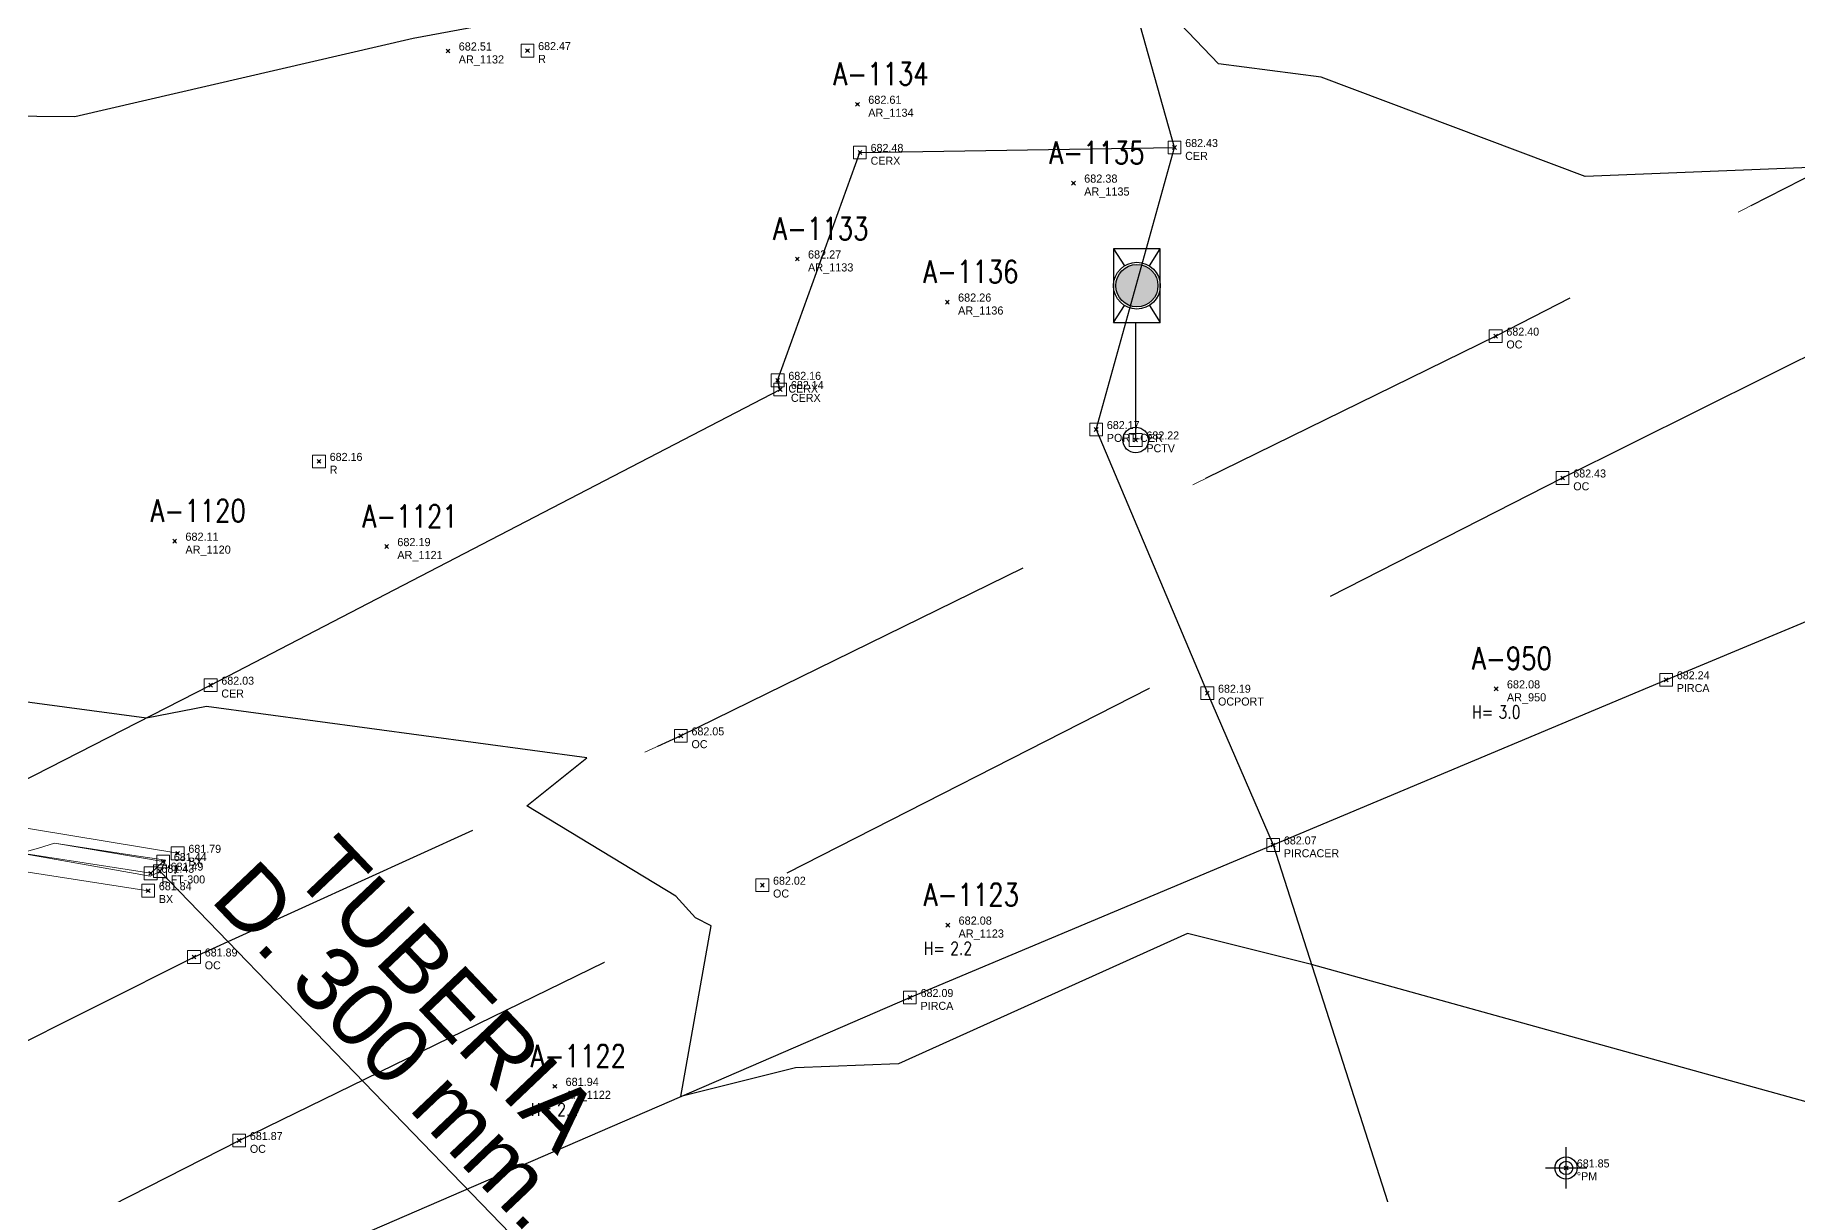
# Model space of a CAD drawing. Extents: x 350769 to 354978, y 6304672 to 6307963.
# Drawn here: x 352605.16 to 352632.69, y 6305976.1 to 6305994.21 of the extents above; entities that cross this region are included whole.
import ezdxf

# ---------------------------------------------------------------- set-up
doc = ezdxf.new("R2010")
doc.units = 0
doc.header["$PDMODE"] = 35
doc.header["$PDSIZE"] = 0.03
for name, pattern in [('CENTER', [50.8, 31.75, -6.35, 6.35, -6.35]), ('CONTINUOS', [0]), ('DASHDOT', [1, 0.5, -0.25, 0, -0.25]), ('HIDDEN', [9.525, 6.35, -3.175]), ('PHANTOM', [23.5, 11.75, -2.35, 2.35, -2.35, 2.35, -2.35])]:
    doc.linetypes.add(name, pattern=pattern)
doc.layers.get('Defpoints').update_dxf_attribs({"linetype": 'CONTINUOUS'})
for name, color, linetype in [('02_Geo ext_Acotamiento', 7, 'CONTINUOUS'), ('02_Geo ext_Eje', 4, 'CONTINUOUS'), ('02_Geo ext_Geometria', 2, 'CONTINUOUS'), ('03_Pav ext_Vereda HC', 42, 'CONTINUOUS'), ('03_S2_Pav ext_Borde vereda', 7, 'CONTINUOUS'), ('1-ACCESOS', 212, 'CONTINUOUS'), ('1-ARBOL H1', 7, 'CONTINUOUS'), ('1-ARBOL H2', 1, 'CONTINUOUS'), ('1-ARBOL H3', 241, 'CONTINUOUS'), ('1-ARBOL NOMBRE', 3, 'CONTINUOUS'), ('1-ARBOL PTO', 7, 'CONTINUOUS'), ('1-CAMINO DE TIERRA', 252, 'HIDDEN'), ('1-CANAL', 150, 'PHANTOM'), ('1-CERCO', 252, 'CERCO_LINE'), ('1-CERCO MALLA', 252, 'MALLA_LINE'), ('1-PIRCA', 252, 'CONTINUOUS'), ('1-TEXTOS', 7, 'CONTINUOUS'), ('1-TUBERIA', 3, 'CONTINUOUS'), ('3-CANAL FDO', 141, 'PHANTOM'), ('C-TINN', 5, 'CONTINUOUS'), ('C-TOPO-MAJR', 9, 'CONTINUOUS'), ('C-TOPO-MINR', 8, 'CONTINUOUS'), ('V-NODE-TEXT DIC 2012', 31, 'CONTINUOUS'), ('Z-PCTV', 253, 'CONTINUOUS'), ('Z-PM', 253, 'CONTINUOUS')]:
    doc.layers.add(name, color=color, linetype=linetype)
doc.layers.add('0_ASD_LINEA OFICIAL', color=253, linetype='DASHDOT', lineweight=20)
doc.layers.add('0_ASD_TOPOGRAFIA_ELEMENTOS', color=9, linetype='CONTINUOS', lineweight=5, true_color=0xbdbdbd)
doc.styles.add('A', font='arial.ttf', dxfattribs={"height": 2})
doc.styles.add('ROMANS', font='romans.shx', dxfattribs={"width": 0.65})
doc.linetypes.add('CERCO_LINE', pattern='A,0.5,-0.2,[" X ",STANDARD,S=0.1,R=0,X=-0.1,Y=-0.05],-0.25', length=0.95)
doc.linetypes.add('MALLA_LINE', pattern='A,0.5,-0.2,["MLL",STANDARD,S=0.1,R=0,X=-0.1,Y=-0.05],-0.25', length=0.95)
doc.dimstyles.new('Principal', dxfattribs={"dimscale": 0, "dimtxt": 2, "dimasz": 2, "dimexe": 1, "dimexo": 1, "dimtad": 1, "dimrnd": 0.05, "dimzin": 1, "dimtxsty": 'ROMANS', "dimcen": 2.5, "dimclrt": 2, "dimaunit": 2, "dimadec": 0, "dimazin": 0, "dimtfac": 1, "dimtmove": 0, "dimatfit": 3, "dimfxl": 1, "dimfxlon": 1, "dimarcsym": 0})

# ---------------------------------------------------------------- blocks, each defined once
blk = doc.blocks.new('PCTV')
at = {"layer": 'Z-PCTV', "true_color": 0xbdbdbd}
h = blk.add_hatch(color=9, dxfattribs=at)
edge = h.paths.add_edge_path()
edge.add_arc((0.045, 6.024), 0.825, 0, 360)
at = {"layer": 'Z-PCTV', "color": 9, "true_color": 0xbdbdbd}
for p, q in [((-0.867, 7.464), (-0.443, 6.794)), ((0.534, 6.794), (0.958, 7.464)), ((-0.867, 4.584), (-0.443, 5.253)), ((0.534, 5.253), (0.958, 4.584)), ((0, 2.055), (0, 4.584)), ((0, 0), (0, 3.88))]:
    blk.add_line(p, q, dxfattribs=at)
blk.add_lwpolyline([(0.958, 4.584), (0.958, 7.464), (-0.867, 7.464), (-0.867, 4.584)], close=True, dxfattribs=at)
for centre, radius in [((0.045, 6.024), 0.912), ((0.045, 6.024), 0.825), ((0, 0), 0.5)]:
    blk.add_circle(centre, radius, dxfattribs=at)
blk = doc.blocks.new('PM')
at = {"layer": 'Z-PM'}
for p, q in [((0, -1.61), (0, 1.61)), ((-1.61, 0), (1.61, 0))]:
    blk.add_line(p, q, dxfattribs=at)
for radius in [0.867, 0.521]:
    blk.add_circle((0, 0), radius, dxfattribs=at)
blk = doc.blocks.new('*D990')
at = {"layer": '02_Geo ext_Geometria', "color": 0, "lineweight": -2, "transparency": 16777216}
blk.add_line((352576.022, 6306008.91), (352574.44, 6306014.447), dxfattribs=at)
at = {"layer": '02_Geo ext_Geometria', "color": 0, "transparency": 16777216}
blk.add_solid([(352574.6, 6306014.493), (352574.28, 6306014.401), (352574.165, 6306015.409)], dxfattribs=at)
at = {"layer": 'Defpoints', "color": 0, "transparency": 16777216}
for p in [(352574.165, 6306015.409), (352689.665, 6305611.165)]:
    blk.add_point(p, dxfattribs=at)
at = {"layer": '02_Geo ext_Geometria', "color": 2, "transparency": 16777216, "insert": (352576.282, 6306011.306), "char_height": 1, "attachment_point": 5, "rotation": 285.9455, "style": 'ROMANS'}
blk.add_mtext('R420,40', dxfattribs=at)
blk = doc.blocks.new('*D1163')
at = {"layer": '02_Geo ext_Acotamiento', "color": 0, "lineweight": -2, "transparency": 16777216}
blk.add_line((352570.503, 6306007.292), (352568.844, 6306012.806), dxfattribs=at)
at = {"layer": '02_Geo ext_Acotamiento', "color": 0, "transparency": 16777216}
blk.add_solid([(352569.004, 6306012.854), (352568.685, 6306012.758), (352568.556, 6306013.764)], dxfattribs=at)
at = {"layer": 'Defpoints', "color": 0, "transparency": 16777216}
for p in [(352568.556, 6306013.764), (352689.665, 6305611.165)]:
    blk.add_point(p, dxfattribs=at)
at = {"layer": '02_Geo ext_Acotamiento', "color": 2, "transparency": 16777216, "insert": (352570.729, 6306009.69), "char_height": 1, "attachment_point": 5, "rotation": 286.7422, "style": 'ROMANS'}
blk.add_mtext('R420,40', dxfattribs=at)
blk = doc.blocks.new('A$C27410629')
at = {"layer": '0_ASD_LINEA OFICIAL', "ltscale": 8}
blk.add_lwpolyline([(329.815, 1226.935, 0.5, 0.5, 0.007917), (341.924, 1231.195, 0.5, 0.5, -0.040344), (405.095, 1249.329, 0.5, 0.5, 0), (406.066, 1249.524, 0.5, 0.5, 0), (504.387, 1263.407, 0, 0, 0)], format="xyseb", dxfattribs=at)
at = {"layer": '0_ASD_LINEA OFICIAL', "ltscale": 8, "const_width": 0.5}
blk.add_lwpolyline([(329.815, 1226.935), (341.22, 1148.869), (238.195, 1105.634), (291.49, 983.299), (321.978, 995.446), (326.454, 996.533), (296.029, 1064.505), (308.046, 1069.695), (363.611, 1093.689), (361.431, 1107.626), (353.439, 1158.713), (341.91, 1227.807, -0.046618), (405.464, 1246.359), (405.095, 1249.329)], format="xyb", dxfattribs=at)
blk = doc.blocks.new('*D1284')
at = {"layer": '02_Geo ext_Acotamiento', "color": 0, "lineweight": -2, "transparency": 16777216}
blk.add_line((352572.304, 6306010.521), (352570.703, 6306016.052), dxfattribs=at)
at = {"layer": '02_Geo ext_Acotamiento', "color": 0, "transparency": 16777216}
blk.add_solid([(352570.863, 6306016.098), (352570.543, 6306016.005), (352570.425, 6306017.012)], dxfattribs=at)
at = {"layer": 'Defpoints', "color": 0, "transparency": 16777216}
for p in [(352570.425, 6306017.012), (352668.732, 6305677.436)]:
    blk.add_point(p, dxfattribs=at)
at = {"layer": '02_Geo ext_Acotamiento', "color": 2, "transparency": 16777216, "insert": (352572.556, 6306012.917), "char_height": 1, "attachment_point": 5, "rotation": 286.1456, "style": 'ROMANS'}
blk.add_mtext('R353,50', dxfattribs=at)
blk = doc.blocks.new('*D1285')
at = {"layer": '02_Geo ext_Acotamiento', "color": 0, "lineweight": -2, "transparency": 16777216}
blk.add_line((352571.708, 6306017.61), (352570.121, 6306023.145), dxfattribs=at)
at = {"layer": '02_Geo ext_Acotamiento', "color": 0, "transparency": 16777216}
blk.add_solid([(352570.282, 6306023.191), (352569.961, 6306023.099), (352569.846, 6306024.106)], dxfattribs=at)
at = {"layer": 'Defpoints', "color": 0, "transparency": 16777216}
for p in [(352569.846, 6306024.106), (352673.986, 6305660.762)]:
    blk.add_point(p, dxfattribs=at)
at = {"layer": '02_Geo ext_Acotamiento', "color": 2, "transparency": 16777216, "insert": (352571.966, 6306020.005), "char_height": 1, "attachment_point": 5, "rotation": 285.9932, "style": 'ROMANS'}
blk.add_mtext('R377,95', dxfattribs=at)
blk = doc.blocks.new('TOPOGRAFIA')
at = {"layer": '1-ACCESOS', "color": 9, "lineweight": 0, "true_color": 0xbdbdbd, "flags": 128}
blk.add_lwpolyline([(390621.731, 6302988.051), (390623.468, 6302983.934)], dxfattribs=at)
at = {"layer": '1-ARBOL H1', "color": 9, "lineweight": 0, "true_color": 0xbdbdbd}
for p in [(390627.98, 6302984.002), (390619.415, 6302980.313), (390613.276, 6302977.795)]:
    blk.add_point(p, dxfattribs=at)
at = {"layer": '1-ARBOL PTO', "color": 9, "lineweight": 0, "true_color": 0xbdbdbd}
for p in [(390611.607, 6302993.963), (390618.004, 6302993.131), (390621.377, 6302991.9), (390617.063, 6302990.715), (390619.407, 6302990.042), (390607.338, 6302986.308), (390610.648, 6302986.224), (390627.98, 6302984.002), (390619.415, 6302980.313), (390613.276, 6302977.795)]:
    blk.add_point(p, dxfattribs=at)
at = {"layer": '1-CAMINO DE TIERRA', "color": 9, "lineweight": 0, "true_color": 0xbdbdbd, "flags": 128}
for points in [[(390709.086, 6303018.824), (390693.968, 6303016.629), (390684.549, 6303013.979), (390670.493, 6303009.345), (390661.138, 6303005.491), (390648.637, 6302999.874), (390638.925, 6302995.108), (390627.972, 6302989.51), (390615.243, 6302983.268), (390607.64, 6302979.815)], [(390629.017, 6302987.295), (390639.7, 6302992.616), (390649.72, 6302997.466), (390662.072, 6303003.05), (390669.353, 6303006.142), (390683.442, 6303010.918), (390694.345, 6303013.94), (390709.497, 6303015.568)], [(390608.345, 6302976.949), (390616.517, 6302980.936), (390629.017, 6302987.295)], [(390607.64, 6302979.815), (390595.662, 6302973.801), (390587.194, 6302969.429), (390574.37, 6302962.924), (390567.258, 6302959.232), (390557.997, 6302954.445), (390548.615, 6302949.552), (390540.491, 6302945.203), (390529.098, 6302939.213), (390519.624, 6302934.074), (390511.649, 6302929.898), (390501.487, 6302924.31), (390493.855, 6302920.188), (390484.267, 6302915.068), (390473.889, 6302910.014), (390464.48, 6302905.817), (390455.173, 6302902.087), (390444.191, 6302897.701), (390434.465, 6302893.974), (390425.452, 6302890.572), (390413.92, 6302886.513)]]:
    blk.add_lwpolyline(points, dxfattribs=at)
at = {"layer": '1-CAMINO DE TIERRA', "color": 9, "true_color": 0xbdbdbd, "flags": 128}
blk.add_lwpolyline([(390414.503, 6302884.167), (390426.235, 6302888.284), (390435.455, 6302891.824), (390444.768, 6302895.243), (390456.273, 6302899.776), (390465.133, 6302903.239), (390475.06, 6302907.873), (390485.171, 6302912.687), (390495.221, 6302918.173), (390502.597, 6302922.104), (390512.934, 6302927.772), (390520.597, 6302932.004), (390530.432, 6302937.188), (390541.507, 6302943.044), (390549.796, 6302947.283), (390559.224, 6302952.057), (390568.45, 6302957.205), (390575.349, 6302960.324), (390588.64, 6302967), (390596.838, 6302971.102), (390608.345, 6302976.949)], dxfattribs=at)
at = {"layer": '1-CANAL', "color": 9, "lineweight": 0, "true_color": 0xbdbdbd, "flags": 128}
for points in [[(390606.923, 6302980.85), (390602.767, 6302981.497), (390595.597, 6302985.176), (390586.83, 6302989.835), (390576.966, 6302994.828), (390569.022, 6303004.858), (390565.181, 6303011.45), (390560.121, 6303016.931), (390558.695, 6303022.392), (390559.906, 6303030.896), (390565.735, 6303034.226), (390567.863, 6303043.851), (390567.476, 6303053.031), (390577.365, 6303055.368), (390586.13, 6303057.083), (390595.951, 6303058.75), (390592.766, 6303073.477), (390590.492, 6303084.974), (390587.931, 6303096.852), (390585.972, 6303106.914), (390583.455, 6303119.338), (390581.638, 6303129.379), (390579.403, 6303140.31), (390580.852, 6303144.065)], [(390581.244, 6303144.018), (390580.369, 6303140.36), (390582.262, 6303129.744), (390584.047, 6303119.5), (390586.588, 6303107.088), (390588.694, 6303096.849), (390591.067, 6303085.105), (390593.654, 6303073.281), (390596.879, 6303058.062), (390586.509, 6303056.198), (390577.689, 6303054.568), (390568.543, 6303052.751), (390568.434, 6303043.924), (390566.27, 6303033.841), (390560.889, 6303030.742), (390559.334, 6303022.627), (390560.769, 6303017.205), (390565.807, 6303011.677), (390569.487, 6303005.317), (390577.48, 6302995.531), (390587.275, 6302990.707), (390596.111, 6302985.824), (390603.166, 6302982.132), (390607.384, 6302981.434)]]:
    blk.add_lwpolyline(points, dxfattribs=at)
at = {"layer": '1-CERCO', "color": 9, "lineweight": 0, "true_color": 0xbdbdbd, "flags": 128}
for points in [[(390621.731, 6302988.051), (390622.955, 6302992.455), (390622.283, 6302994.852), (390620.115, 6303005.411), (390618.483, 6303013.734), (390616.906, 6303021.181), (390614.394, 6303032.673), (390605.923, 6303031.807), (390602.864, 6303031.486), (390598.352, 6303031.962), (390588.4, 6303033.041), (390578.519, 6303033.596), (390570.245, 6303033.803), (390569.578, 6303025.395), (390569.558, 6303019.565), (390569.426, 6303011.703), (390571.471, 6303005.348), (390573.368, 6303002.12), (390579.022, 6302995.676), (390588.044, 6302990.378), (390593.453, 6302987.706)], [(390616.796, 6302988.676), (390616.756, 6302988.82), (390618.041, 6302992.379), (390622.955, 6302992.455)], [(390595.696, 6302986.639), (390604.238, 6302982.191), (390607.899, 6302984.059), (390616.796, 6302988.676)]]:
    blk.add_lwpolyline(points, dxfattribs=at)
at = {"layer": '1-CERCO MALLA', "color": 9, "lineweight": 0, "true_color": 0xbdbdbd, "flags": 128}
blk.add_lwpolyline([(390623.468, 6302983.934), (390624.496, 6302981.565), (390626.63, 6302974.911), (390627.512, 6302971.936), (390629.211, 6302965.555), (390631.6, 6302956.513), (390634.703, 6302945.122), (390637.953, 6302933.495), (390640.299, 6302924.865), (390642.708, 6302916.206), (390645.013, 6302907.716), (390646.642, 6302901.368), (390652.533, 6302903.499), (390663.465, 6302907.804), (390668.433, 6302909.725), (390675.984, 6302913.06), (390688.198, 6302917.506), (390696.732, 6302920.65), (390704.524, 6302923.953), (390713.475, 6302927.354), (390721.797, 6302930.226), (390722.566, 6302925.948), (390723.806, 6302916.682), (390725.019, 6302907.606)], dxfattribs=at)
at = {"layer": '1-PIRCA', "color": 9, "lineweight": 0, "true_color": 0xbdbdbd, "flags": 128}
for points in [[(390618.822, 6302979.182), (390624.496, 6302981.565), (390630.634, 6302984.144), (390641, 6302988.469), (390651.747, 6302993.014), (390664.213, 6302998.239), (390674.256, 6303002.529), (390684.568, 6303006.882), (390695.277, 6303011.057)], [(390608.799, 6302974.849), (390618.822, 6302979.182)]]:
    blk.add_lwpolyline(points, dxfattribs=at)
at = {"layer": '1-TUBERIA', "color": 9, "lineweight": 0, "true_color": 0xbdbdbd, "flags": 128}
blk.add_lwpolyline([(390607.107, 6302981.156), (390612.885, 6302975.18)], dxfattribs=at)
at = {"layer": '3-CANAL FDO', "color": 9, "lineweight": 0, "true_color": 0xbdbdbd, "flags": 128}
for points in [[(390577.595, 6303054.825), (390568.212, 6303052.779), (390568.276, 6303043.896), (390566.036, 6303033.804), (390560.601, 6303030.851), (390559.102, 6303022.612), (390560.52, 6303017.167), (390565.688, 6303011.598), (390569.355, 6303005.237), (390577.235, 6302995.456), (390587.08, 6302990.484), (390596.034, 6302985.625), (390602.999, 6302982.011), (390607.157, 6302981.305)], [(390607.157, 6302981.305), (390606.963, 6302981.122), (390602.922, 6302981.749), (390595.859, 6302985.308), (390586.876, 6302990.212), (390576.85, 6302995.233), (390569.127, 6303005.061), (390565.509, 6303011.456), (390560.289, 6303017.039), (390558.87, 6303022.466), (390560.25, 6303030.91), (390565.89, 6303034.024), (390568.07, 6303043.79), (390567.841, 6303052.638)]]:
    blk.add_lwpolyline(points, dxfattribs=at)
at = {"layer": 'C-TINN', "color": 9, "linetype": 'Continuous', "lineweight": 0, "true_color": 0xbdbdbd}
for points, elevation in [([(390612.748, 6302993.869), (390612.748, 6302994.069), (390612.948, 6302994.069), (390612.948, 6302993.869), (390612.748, 6302993.869)], 682.467), ([(390617.941, 6302992.279), (390617.941, 6302992.479), (390618.141, 6302992.479), (390618.141, 6302992.279), (390617.941, 6302992.279)], 682.485), ([(390622.855, 6302992.355), (390622.855, 6302992.555), (390623.055, 6302992.555), (390623.055, 6302992.355), (390622.855, 6302992.355)], 682.433), ([(390627.872, 6302989.41), (390627.872, 6302989.61), (390628.072, 6302989.61), (390628.072, 6302989.41), (390627.872, 6302989.41)], 682.397), ([(390616.656, 6302988.72), (390616.656, 6302988.92), (390616.856, 6302988.92), (390616.856, 6302988.72), (390616.656, 6302988.72)], 682.159), ([(390616.696, 6302988.576), (390616.696, 6302988.776), (390616.896, 6302988.776), (390616.896, 6302988.576), (390616.696, 6302988.576)], 682.141), ([(390621.631, 6302987.951), (390621.631, 6302988.151), (390621.831, 6302988.151), (390621.831, 6302987.951), (390621.631, 6302987.951)], 682.172), ([(390622.249, 6302987.789), (390622.249, 6302987.989), (390622.449, 6302987.989), (390622.449, 6302987.789), (390622.249, 6302987.789)], 682.221), ([(390609.492, 6302987.454), (390609.492, 6302987.654), (390609.692, 6302987.654), (390609.692, 6302987.454), (390609.492, 6302987.454)], 682.156), ([(390628.917, 6302987.195), (390628.917, 6302987.395), (390629.117, 6302987.395), (390629.117, 6302987.195), (390628.917, 6302987.195)], 682.426), ([(390607.799, 6302983.959), (390607.799, 6302984.159), (390607.999, 6302984.159), (390607.999, 6302983.959), (390607.799, 6302983.959)], 682.031), ([(390630.534, 6302984.044), (390630.534, 6302984.244), (390630.734, 6302984.244), (390630.734, 6302984.044), (390630.534, 6302984.044)], 682.244), ([(390623.368, 6302983.834), (390623.368, 6302984.034), (390623.568, 6302984.034), (390623.568, 6302983.834), (390623.368, 6302983.834)], 682.193), ([(390615.143, 6302983.168), (390615.143, 6302983.368), (390615.343, 6302983.368), (390615.343, 6302983.168), (390615.143, 6302983.168)], 682.049), ([(390624.396, 6302981.465), (390624.396, 6302981.665), (390624.596, 6302981.665), (390624.596, 6302981.465), (390624.396, 6302981.465)], 682.074), ([(390607.057, 6302981.205), (390607.057, 6302981.405), (390607.257, 6302981.405), (390607.257, 6302981.205), (390607.057, 6302981.205)], 681.44), ([(390607.284, 6302981.334), (390607.284, 6302981.534), (390607.484, 6302981.534), (390607.484, 6302981.334), (390607.284, 6302981.334)], 681.787), ([(390606.863, 6302981.022), (390606.863, 6302981.222), (390607.063, 6302981.222), (390607.063, 6302981.022), (390606.863, 6302981.022)], 681.431), ([(390607.007, 6302981.056), (390607.007, 6302981.256), (390607.207, 6302981.256), (390607.207, 6302981.056), (390607.007, 6302981.056)], 681.49), ([(390606.823, 6302980.75), (390606.823, 6302980.95), (390607.023, 6302980.95), (390607.023, 6302980.75), (390606.823, 6302980.75)], 681.837), ([(390616.417, 6302980.836), (390616.417, 6302981.036), (390616.617, 6302981.036), (390616.617, 6302980.836), (390616.417, 6302980.836)], 682.019), ([(390607.54, 6302979.715), (390607.54, 6302979.915), (390607.74, 6302979.915), (390607.74, 6302979.715), (390607.54, 6302979.715)], 681.894), ([(390618.722, 6302979.082), (390618.722, 6302979.282), (390618.922, 6302979.282), (390618.922, 6302979.082), (390618.722, 6302979.082)], 682.091), ([(390608.245, 6302976.849), (390608.245, 6302977.049), (390608.445, 6302977.049), (390608.445, 6302976.849), (390608.245, 6302976.849)], 681.87)]:
    blk.add_lwpolyline(points, dxfattribs=dict(at, elevation=elevation))
for p in [(390612.848, 6302993.969, 682.467), (390618.041, 6302992.379, 682.485), (390622.955, 6302992.455, 682.433), (390627.972, 6302989.51, 682.397), (390616.756, 6302988.82, 682.159), (390616.796, 6302988.676, 682.141), (390621.731, 6302988.051, 682.172), (390622.349, 6302987.889, 682.221), (390609.592, 6302987.554, 682.156), (390629.017, 6302987.295, 682.426), (390630.634, 6302984.144, 682.244), (390607.899, 6302984.059, 682.031), (390623.468, 6302983.934, 682.193), (390615.243, 6302983.268, 682.049), (390607.384, 6302981.434, 681.787), (390624.496, 6302981.565, 682.074), (390606.963, 6302981.122, 681.431), (390607.107, 6302981.156, 681.49), (390607.157, 6302981.305, 681.44), (390606.923, 6302980.85, 681.837), (390616.517, 6302980.936, 682.019), (390607.64, 6302979.815, 681.894), (390618.822, 6302979.182, 682.091), (390608.345, 6302976.949, 681.87)]:
    blk.add_point(p, dxfattribs=at)
at = {"layer": 'C-TOPO-MAJR', "color": 9, "linetype": 'Continuous', "lineweight": -3, "true_color": 0xbdbdbd, "elevation": 682.5}
blk.add_lwpolyline([(390665.765, 6302989.745), (390656.819, 6302987.044), (390657.575, 6302989.784), (390659.674, 6302992.193), (390653.758, 6302990.545), (390649.233, 6302989.273), (390642.55, 6302988.169), (390639.99, 6302987.437), (390639.139, 6302987.693), (390635.838, 6302987.963), (390633.178, 6302989.367), (390633.488, 6302990.971), (390633.147, 6302992.155), (390629.372, 6302992.001), (390625.247, 6302993.555), (390623.644, 6302993.764), (390622.456, 6302995.004), (390622.244, 6302995.04), (390622.109, 6302995.01), (390612.832, 6302994.474), (390612.608, 6302994.442), (390611.063, 6302994.157), (390605.776, 6302992.936), (390603.405, 6302992.958)], dxfattribs=at)
at = {"layer": 'C-TOPO-MINR', "color": 9, "linetype": 'Continuous', "lineweight": -3, "true_color": 0xbdbdbd, "elevation": 682}
blk.add_lwpolyline([(390662.719, 6302987.208), (390653.563, 6302984.77), (390644.906, 6302982.092), (390643.194, 6302981.552), (390633.586, 6302977.539), (390633.361, 6302977.441), (390633.291, 6302977.424), (390625.094, 6302979.7), (390623.157, 6302980.183), (390618.642, 6302978.145), (390617.037, 6302978.086), (390615.245, 6302977.636), (390615.716, 6302980.304), (390615.475, 6302980.428), (390615.168, 6302980.766), (390612.839, 6302982.176), (390613.773, 6302982.925), (390607.834, 6302983.725), (390606.895, 6302983.547), (390602.973, 6302984.071)], dxfattribs=at)
at = {"layer": 'C-TOPO-MINR', "color": 9, "linetype": 'Continuous', "lineweight": 0, "true_color": 0xbdbdbd, "elevation": 681.5}
blk.add_lwpolyline([(390606.956, 6302981.076), (390607.102, 6302981.147), (390607.12, 6302981.123), (390607.116, 6302981.165), (390607.196, 6302981.327), (390606.669, 6302981.406), (390605.46, 6302981.593), (390605.21, 6302981.515), (390604.928, 6302981.438), (390606.956, 6302981.076)], dxfattribs=at)
at = {"layer": 'V-NODE-TEXT DIC 2012', "color": 9, "lineweight": 0, "true_color": 0xbdbdbd}
for p in [(390611.607, 6302993.963), (390612.848, 6302993.969), (390618.004, 6302993.131), (390618.041, 6302992.379), (390622.955, 6302992.455), (390621.377, 6302991.9), (390617.063, 6302990.715), (390619.407, 6302990.042), (390627.972, 6302989.51), (390616.756, 6302988.82), (390616.796, 6302988.676), (390621.731, 6302988.051), (390622.349, 6302987.889), (390609.592, 6302987.554), (390629.017, 6302987.295), (390607.338, 6302986.308), (390610.648, 6302986.224), (390630.634, 6302984.144), (390607.899, 6302984.059), (390623.468, 6302983.934), (390627.98, 6302984.002), (390615.243, 6302983.268), (390607.384, 6302981.434), (390624.496, 6302981.565), (390606.963, 6302981.122), (390607.107, 6302981.156), (390607.157, 6302981.305), (390606.923, 6302980.85), (390616.517, 6302980.936), (390619.415, 6302980.313), (390607.64, 6302979.815), (390618.822, 6302979.182), (390613.276, 6302977.795), (390608.345, 6302976.949), (390629.072, 6302976.521)]:
    blk.add_point(p, dxfattribs=at)
at = {"layer": 'Z-PCTV', "color": 9, "lineweight": 0, "true_color": 0xbdbdbd, "xscale": 0.4, "yscale": 0.4, "zscale": 0.4}
blk.add_blockref('PCTV', (390622.349, 6302987.889), dxfattribs=at)
at = {"layer": 'Z-PM', "color": 9, "lineweight": 0, "true_color": 0xbdbdbd, "xscale": 0.2, "yscale": 0.2, "zscale": 0.2}
blk.add_blockref('PM', (390629.072, 6302976.521), dxfattribs=at)
at = {"layer": '1-ARBOL H2', "color": 9, "lineweight": 0, "true_color": 0xbdbdbd, "style": 'ROMANS', "width": 0.8}
for p in [(390627.603, 6302983.54), (390619.038, 6302979.851), (390612.899, 6302977.333)]:
    blk.add_text('H=', height=0.2, dxfattribs=at).set_placement(p)
at = {"layer": '1-ARBOL H3', "color": 9, "lineweight": 0, "true_color": 0xbdbdbd, "style": 'ROMANS', "width": 0.8}
for s, p in [('3.0', (390628.016, 6302983.54)), ('2.2', (390619.451, 6302979.851)), ('2.4', (390613.312, 6302977.333))]:
    blk.add_text(s, height=0.2, dxfattribs=at).set_placement(p)
at = {"layer": '1-ARBOL NOMBRE', "color": 9, "lineweight": 0, "true_color": 0xbdbdbd, "style": 'ROMANS', "width": 0.8}
for s, p in [('A-1134', (390617.627, 6302993.431)), ('A-1135', (390621, 6302992.2)), ('A-1133', (390616.686, 6302991.015)), ('A-1136', (390619.03, 6302990.342)), ('A-1120', (390606.961, 6302986.608)), ('A-1121', (390610.271, 6302986.524)), ('A-950', (390627.603, 6302984.302)), ('A-1123', (390619.038, 6302980.613)), ('A-1122', (390612.899, 6302978.095))]:
    blk.add_text(s, height=0.35, dxfattribs=at).set_placement(p)
at = {"layer": '1-TEXTOS', "color": 9, "lineweight": 0, "true_color": 0xbdbdbd, "style": 'A'}
for s, p in [('TUBERIA', (390609.149, 6302981.096)), ('D. 300 mm.', (390607.875, 6302980.705))]:
    blk.add_text(s, height=1, rotation=313.5399, dxfattribs=at).set_placement(p)
at = {"layer": 'V-NODE-TEXT DIC 2012', "color": 9, "lineweight": 0, "true_color": 0xbdbdbd}
for s, height, p in [('682.51', 0.127, (390611.774, 6302993.97)), ('682.47', 0.125, (390613.015, 6302993.977)), ('AR_1132', 0.127, (390611.774, 6302993.768)), ('R', 0.125, (390613.015, 6302993.777)), ('682.61', 0.127, (390618.171, 6302993.138)), ('AR_1134', 0.127, (390618.171, 6302992.936)), ('682.48', 0.125, (390618.208, 6302992.387)), ('682.43', 0.125, (390623.122, 6302992.463)), ('CER', 0.125, (390623.122, 6302992.263)), ('CERX', 0.125, (390618.208, 6302992.187)), ('AR_1135', 0.127, (390621.544, 6302991.705)), ('682.38', 0.127, (390621.544, 6302991.907)), ('682.27', 0.127, (390617.23, 6302990.722)), ('AR_1133', 0.127, (390617.23, 6302990.52)), ('682.26', 0.127, (390619.574, 6302990.049)), ('AR_1136', 0.127, (390619.574, 6302989.847)), ('682.40', 0.125, (390628.139, 6302989.518)), ('OC', 0.125, (390628.139, 6302989.318)), ('682.16', 0.125, (390616.923, 6302988.828)), ('682.14', 0.125, (390616.963, 6302988.684)), ('CERX', 0.125, (390616.923, 6302988.628)), ('CERX', 0.125, (390616.963, 6302988.484)), ('682.17', 0.125, (390621.898, 6302988.059)), ('PORT-CER', 0.125, (390621.898, 6302987.859)), ('682.22', 0.125, (390622.516, 6302987.897)), ('682.16', 0.125, (390609.759, 6302987.562)), ('PCTV', 0.125, (390622.516, 6302987.697)), ('R', 0.125, (390609.759, 6302987.362)), ('682.43', 0.125, (390629.184, 6302987.303)), ('OC', 0.125, (390629.184, 6302987.103)), ('682.11', 0.127, (390607.505, 6302986.315)), ('682.19', 0.127, (390610.815, 6302986.231)), ('AR_1120', 0.127, (390607.505, 6302986.113)), ('AR_1121', 0.127, (390610.815, 6302986.029)), ('682.03', 0.125, (390608.066, 6302984.067)), ('682.08', 0.127, (390628.147, 6302984.009)), ('682.24', 0.125, (390630.801, 6302984.152)), ('PIRCA', 0.125, (390630.801, 6302983.952)), ('CER', 0.125, (390608.066, 6302983.867)), ('682.19', 0.125, (390623.635, 6302983.942)), ('OCPORT', 0.125, (390623.635, 6302983.742)), ('AR_950', 0.127, (390628.147, 6302983.807)), ('682.05', 0.125, (390615.41, 6302983.276)), ('OC', 0.125, (390615.41, 6302983.076)), ('682.07', 0.125, (390624.663, 6302981.573)), ('681.44', 0.125, (390607.324, 6302981.313)), ('681.79', 0.125, (390607.551, 6302981.442)), ('BX', 0.125, (390607.551, 6302981.242)), ('PIRCACER', 0.125, (390624.663, 6302981.373)), ('681.43', 0.125, (390607.13, 6302981.13)), ('F', 0.125, (390607.13, 6302980.93)), ('681.49', 0.125, (390607.274, 6302981.164)), ('FT-300', 0.125, (390607.274, 6302980.964)), ('F', 0.125, (390607.324, 6302981.113)), ('682.02', 0.125, (390616.684, 6302980.944)), ('681.84', 0.125, (390607.09, 6302980.858)), ('BX', 0.125, (390607.09, 6302980.658)), ('OC', 0.125, (390616.684, 6302980.744)), ('AR_1123', 0.127, (390619.582, 6302980.118)), ('682.08', 0.127, (390619.582, 6302980.32)), ('681.89', 0.125, (390607.807, 6302979.823)), ('OC', 0.125, (390607.807, 6302979.623)), ('682.09', 0.125, (390618.989, 6302979.19)), ('PIRCA', 0.125, (390618.989, 6302978.99)), ('681.94', 0.127, (390613.443, 6302977.802)), ('AR_1122', 0.127, (390613.443, 6302977.6)), ('681.87', 0.125, (390608.512, 6302976.957)), ('OC', 0.125, (390608.512, 6302976.757)), ('681.85', 0.125, (390629.239, 6302976.529)), ('°PM', 0.125, (390629.239, 6302976.329))]:
    blk.add_text(s, height=height, dxfattribs=at).set_placement(p)
blk = doc.blocks.new('*D5106')
at = {"layer": '03_S2_Pav ext_Borde vereda', "color": 0, "lineweight": -2, "transparency": 16777216}
for p, q in [((352614.026, 6306024.009), (352617.711, 6306001.038)), ((352590.945, 6306020.307), (352594.63, 6305997.336)), ((352616.644, 6306001.374), (352595.538, 6305997.988))]:
    blk.add_line(p, q, dxfattribs=at)
at = {"layer": '03_S2_Pav ext_Borde vereda', "color": 0, "transparency": 16777216}
for points in [[(352616.618, 6306001.538), (352616.67, 6306001.209), (352617.631, 6306001.532)], [(352595.512, 6305998.153), (352595.565, 6305997.824), (352594.551, 6305997.83)]]:
    blk.add_solid(points, dxfattribs=at)
at = {"layer": 'Defpoints', "color": 0, "transparency": 16777216}
for p in [(352613.947, 6306024.503), (352590.866, 6306020.801), (352594.551, 6305997.83)]:
    blk.add_point(p, dxfattribs=at)
at = {"layer": '03_S2_Pav ext_Borde vereda', "color": 2, "transparency": 16777216, "insert": (352605.657, 6306002.387), "char_height": 1, "attachment_point": 5, "rotation": 9.1133, "style": 'ROMANS'}
blk.add_mtext('DEMARCACION PARA\\PGENERACION MEDIANA L=23,11m, E=2.55m\\PSEGUN REDEVU FIG. 6.02.109A, VEL=30 Km/Hr', dxfattribs=at)

msp = doc.modelspace()

# ---------------------------------------------------------------- hatches: boundary and pattern name
at = {"layer": '03_Pav ext_Vereda HC'}
h = msp.add_hatch(dxfattribs=at)
h.set_pattern_fill('DOTS', color=256, scale=0.2, style=0)
edge = h.paths.add_edge_path()
edge.add_line((352708.351, 6306025.119), (352708.613, 6306025.156))
edge.add_line((352708.613, 6306025.156), (352709.493, 6306019.015))
edge.add_line((352709.493, 6306019.015), (352711.474, 6306019.287))
edge.add_line((352711.474, 6306019.287), (352710.031, 6306029.495))
edge.add_line((352710.031, 6306029.495), (352706.07, 6306028.937))
edge.add_line((352706.07, 6306028.937), (352706.364, 6306026.858))
edge.add_line((352706.364, 6306026.858), (352622.786, 6306015.057))
edge.add_line((352622.786, 6306015.057), (352617.835, 6306014.358))
edge.add_line((352617.835, 6306014.358), (352609.693, 6306013.209))
edge.add_line((352609.693, 6306013.209), (352608.664, 6306013.003))
edge.add_arc((352692.71, 6305596.961), 424.446, 101.4208, 104.37229)
edge.add_line((352587.353, 6306008.123), (352583.487, 6306007.099))
edge.add_arc((352690.294, 6305609.325), 411.864, 105.03004, 110.62892)
edge.add_arc((352405.319, 6306373.198), 403.439, 289.7482, 290.28511, ccw=False)
edge.add_line((352541.636, 6305993.487), (352542.284, 6305991.594))
edge.add_arc((352405.349, 6306373.116), 405.352, 289.74399, 290.28609)
edge.add_arc((352689.665, 6305611.165), 407.92, 101.39688, 110.63813, ccw=False)
edge.add_line((352609.058, 6306011.042), (352610.03, 6306011.236))
edge.add_line((352610.03, 6306011.236), (352708.351, 6306025.119))

# ---------------------------------------------------------------- linework, layer by layer
at = {"layer": '02_Geo ext_Eje', "linetype": 'CENTER', "ltscale": 0.1, "const_width": 0.3, "flags": 128}
msp.add_lwpolyline([(352349.794, 6305360.986), (352333.731, 6305385.384), (352322.646, 6305532.967), (352325.472, 6305533.689), (352324.978, 6305541.216, -0.043073), (352325.404, 6305548.019), (352326.02, 6305553.015, 0.056747), (352326.279, 6305558.677, 0.053083), (352322.961, 6305581.537, -0.011733), (352321.9, 6305586.06, -0.037743), (352321.683, 6305587.704), (352320.628, 6305606.515), (352318.894, 6305637.411), (352316.789, 6305667.787, -0.0184), (352316.344, 6305681.538, 0.017004), (352316.15, 6305688.998), (352315.314, 6305703.523), (352312.692, 6305750.379), (352311.452, 6305772.385, 0.042847), (352300.462, 6305849.299), (352297.637, 6305860.812, -0.024892), (352297.133, 6305863.248, 0.028), (352289.548, 6305887.688), (352284.495, 6305902.165, -0.014035), (352274.899, 6305927.159, -0.041131), (352269.694, 6305947.022, -0.022683), (352268.267, 6305957.982, -0.315349), (352298.41, 6306011.047, -0.066925), (352313.78, 6306015.906, -0.117627), (352341.472, 6306014.177, -0.044276), (352351.216, 6306010.233), (352375.987, 6305996.564, 0.017507), (352388.787, 6305990.074, -0.01159), (352405.989, 6305981.142, 0.089451), (352438.595, 6305970.961, 0.020749), (352449.544, 6305970.832, 0.029265), (352464.922, 6305972.192, 0.014552), (352487.507, 6305976.197, 0.032114), (352533.78, 6305988.648, 0.007917), (352545.889, 6305992.907, -0.040344), (352609.06, 6306011.042), (352610.031, 6306011.236), (352708.352, 6306025.119)], format="xyb", dxfattribs=at)
at = {"layer": '1-ACCESOS', "flags": 128}
msp.add_lwpolyline([(352621.731, 6305988.051), (352623.468, 6305983.934)], dxfattribs=at)
at = {"layer": '1-CAMINO DE TIERRA', "flags": 128}
for points in [[(352709.304, 6306018.856), (352693.968, 6306016.629), (352684.549, 6306013.979), (352670.493, 6306009.345), (352661.138, 6306005.491), (352648.637, 6305999.874), (352638.925, 6305995.108), (352627.972, 6305989.51), (352615.243, 6305983.268), (352607.64, 6305979.815)], [(352629.017, 6305987.295), (352639.7, 6305992.616), (352649.72, 6305997.466), (352662.072, 6306003.05), (352669.353, 6306006.142), (352683.442, 6306010.918), (352694.345, 6306013.94), (352709.497, 6306015.568)], [(352608.345, 6305976.949), (352616.517, 6305980.936), (352629.017, 6305987.295)], [(352607.64, 6305979.815), (352595.662, 6305973.801), (352587.194, 6305969.429), (352574.37, 6305962.924), (352567.258, 6305959.232), (352557.997, 6305954.445), (352548.615, 6305949.552), (352540.491, 6305945.203), (352529.098, 6305939.213), (352519.624, 6305934.074), (352511.649, 6305929.898), (352501.487, 6305924.31), (352493.855, 6305920.188), (352484.267, 6305915.068), (352473.889, 6305910.014), (352464.48, 6305905.817), (352455.173, 6305902.087), (352444.191, 6305897.701), (352434.465, 6305893.974), (352425.452, 6305890.572), (352413.92, 6305886.513)], [(352414.503, 6305884.167), (352426.235, 6305888.284), (352435.455, 6305891.824), (352444.768, 6305895.243), (352456.273, 6305899.776), (352465.133, 6305903.239), (352475.06, 6305907.873), (352485.171, 6305912.687), (352495.221, 6305918.173), (352502.597, 6305922.104), (352512.934, 6305927.772), (352520.597, 6305932.004), (352530.432, 6305937.188), (352541.507, 6305943.044), (352549.796, 6305947.283), (352559.224, 6305952.057), (352568.45, 6305957.205), (352575.349, 6305960.324), (352588.64, 6305967), (352596.838, 6305971.102), (352608.345, 6305976.949)]]:
    msp.add_lwpolyline(points, dxfattribs=at)
at = {"layer": '1-CERCO', "ltscale": 6, "flags": 128}
for points in [[(352621.731, 6305988.051), (352622.955, 6305992.455), (352622.283, 6305994.852), (352620.115, 6306005.411), (352618.852, 6306011.853)], [(352616.796, 6305988.676), (352616.756, 6305988.82), (352618.041, 6305992.379), (352622.955, 6305992.455)], [(352595.696, 6305986.639), (352604.238, 6305982.191), (352607.899, 6305984.059), (352616.796, 6305988.676)]]:
    msp.add_lwpolyline(points, dxfattribs=at)
at = {"layer": '1-CERCO MALLA', "ltscale": 6, "flags": 128}
msp.add_lwpolyline([(352623.468, 6305983.934), (352624.496, 6305981.565), (352626.63, 6305974.911), (352627.512, 6305971.936), (352629.211, 6305965.555), (352631.6, 6305956.513), (352634.703, 6305945.122), (352637.953, 6305933.495), (352640.299, 6305924.865), (352642.708, 6305916.206), (352645.013, 6305907.716), (352646.642, 6305901.368), (352652.533, 6305903.499), (352663.465, 6305907.804), (352668.433, 6305909.725), (352675.984, 6305913.06), (352688.198, 6305917.506), (352696.732, 6305920.65), (352704.524, 6305923.953), (352713.475, 6305927.354), (352721.797, 6305930.226), (352722.566, 6305925.948), (352723.806, 6305916.682), (352725.019, 6305907.606)], dxfattribs=at)
at = {"layer": '1-PIRCA', "flags": 128}
for points in [[(352618.822, 6305979.182), (352624.496, 6305981.565), (352630.634, 6305984.144), (352641, 6305988.469), (352651.747, 6305993.014), (352664.213, 6305998.239), (352674.256, 6306002.529), (352684.568, 6306006.882), (352695.277, 6306011.057)], [(352608.799, 6305974.849), (352618.822, 6305979.182)]]:
    msp.add_lwpolyline(points, dxfattribs=at)

# ---------------------------------------------------------------- block references
at = {"layer": '03_S2_Pav ext_Borde vereda', "linetype": 'Continuous'}
msp.add_blockref('A$C27410629', (352203.962, 6304761.714), dxfattribs=at)
at = {"layer": 'Z-PCTV', "xscale": 0.4, "yscale": 0.4, "zscale": 0.4}
msp.add_blockref('PCTV', (352622.349, 6305987.889), dxfattribs=at)
at = {"layer": 'Z-PM', "xscale": 0.2, "yscale": 0.2, "zscale": 0.2}
msp.add_blockref('PM', (352629.072, 6305976.521), dxfattribs=at)

# ---------------------------------------------------------------- texts
at = {"layer": '1-TEXTOS', "style": 'A'}
for s, p in [('TUBERIA', (352609.149, 6305981.096)), ('D. 300 mm.', (352607.875, 6305980.705))]:
    msp.add_text(s, height=1, rotation=313.5399, dxfattribs=at).set_placement(p)

# ---------------------------------------------------------------- dimensions: what is measured, and where the dimension line sits
at = {"layer": '02_Geo ext_Acotamiento'}
for center, mpoint, override, picture, middle in [((352673.986, 6305660.762), (352569.846, 6306024.106), {"dimscale": 0, "dimfxl": 0.22}, '*D1285', (352571.093, 6306019.755)), ((352668.732, 6305677.436), (352570.425, 6306017.012), {"dimscale": 0, "dimfxl": 0.22}, '*D1284', (352571.684, 6306012.664)), ((352689.665, 6305611.165), (352568.556, 6306013.764), {"dimscale": 0, "dimaunit": 0, "dimfxl": 0.22, "dimarcsym": 1}, '*D1163', (352569.86, 6306009.429))]:
    dim = msp.add_radius_dim(center=center, mpoint=mpoint, dimstyle='Principal', override=override, dxfattribs=at)
    dim.commit()
    dim.dimension.update_dxf_attribs({"geometry": picture, "text_midpoint": middle, "dimtype": 164})
at = {"layer": '02_Geo ext_Geometria'}
dim = msp.add_radius_dim(center=(352689.665, 6305611.165), mpoint=(352574.165, 6306015.409), dimstyle='Principal', override={"dimscale": 0, "dimaunit": 0, "dimfxl": 0.22, "dimarcsym": 1}, dxfattribs=at)
dim.commit()
dim.dimension.update_dxf_attribs({"geometry": '*D990', "text_midpoint": (352575.409, 6306011.056), "dimtype": 164})

# ---------------------------------------------------------------- next in the draw order: block references
at = {"layer": '0_ASD_TOPOGRAFIA_ELEMENTOS', "color": 30, "true_color": 0xf26507}
msp.add_blockref('TOPOGRAFIA', (-38000, 3000), dxfattribs=at)

# ---------------------------------------------------------------- next in the draw order: dimensions: what is measured, and where the dimension line sits
at = {"layer": '03_S2_Pav ext_Borde vereda'}
dim = msp.add_linear_dim(base=(352594.551, 6305997.83), p1=(352613.947, 6306024.503), p2=(352590.866, 6306020.801), angle=189.1133, text='DEMARCACION PARA\\PGENERACION MEDIANA L=23,11m, E=2.55m\\PSEGUN REDEVU FIG. 6.02.109A, VEL=30 Km/Hr', dimstyle='Principal', override={"dimscale": 0, "dimaunit": 0, "dimfxl": 50, "dimarcsym": 1}, dxfattribs=at)
dim.commit()
dim.dimension.update_dxf_attribs({"geometry": '*D5106', "text_midpoint": (352606.091, 6305999.681), "dimtype": 161})

doc.saveas('drawing.dxf')
